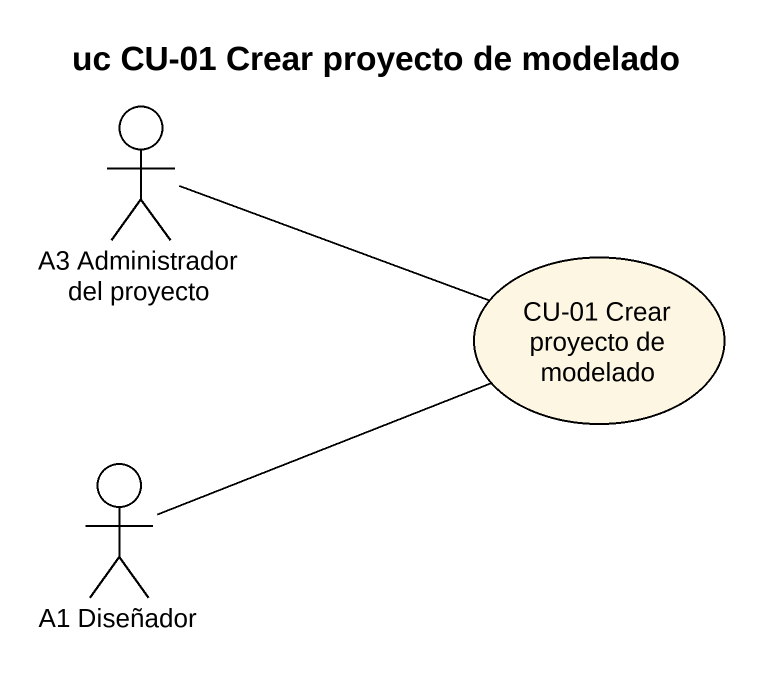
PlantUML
@startuml
title uc CU-01 Crear proyecto de modelado
actor "A3 Administrador del proyecto" as A3_Administrador_del
usecase "CU-01 Crear proyecto de modelado" as CU_01_Crear_proyecto_de
actor "A1 Diseñador" as A1_Diseñador
A3_Administrador_del -right- CU_01_Crear_proyecto_de
A1_Diseñador -right- CU_01_Crear_proyecto_de
@enduml
